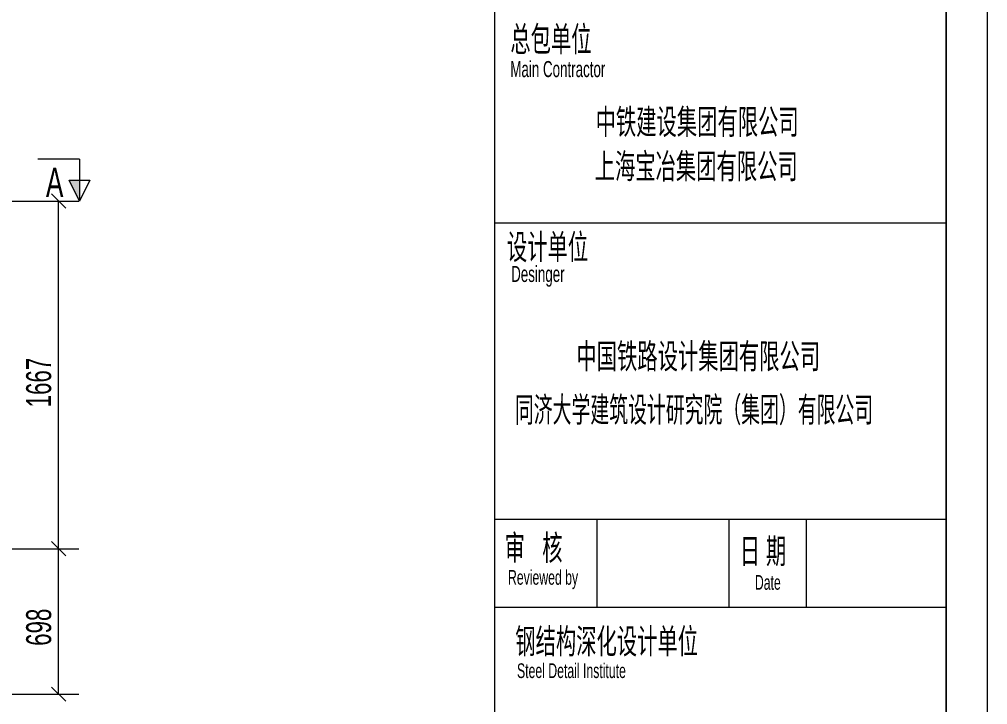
# Model space of a CAD drawing. Header units: millimetres. Extents: x 96 to 23960, y 200 to 17000.
# Drawn here: x 19317 to 23960, y 8285 to 11571 of the extents above; entities that cross this region are included whole.
import ezdxf

# ---------------------------------------------------------------- set-up
doc = ezdxf.new("R2010")
doc.units = ezdxf.units.MM
doc.linetypes.add('XKITLINE00', pattern=[0])
for name, color, linetype, lineweight in [('DrawingSheet', 5, 'Continuous', 0), ('OtherObjectType', 1, 'Continuous', 0), ('Section', 6, 'Continuous', 0), ('Z-DIMENSIONS', 1, 'Continuous', 0)]:
    doc.layers.add(name, color=color, linetype=linetype, lineweight=lineweight)
doc.styles.add('$TD_AUDIT_GENERATED_(14A)', font='ARIAL.TTF')
doc.styles.add('romsim', font='ARIAL.TTF')

# ---------------------------------------------------------------- blocks, each defined once
blk = doc.blocks.new('*A5')
at = {"layer": 'DrawingSheet', "color": 5, "linetype": 'XKITLINE00', "lineweight": 0}
blk.add_line((23960, 200), (23960, 17000), dxfattribs=at)
blk = doc.blocks.new('*A7')
at = {"layer": 'OtherObjectType', "color": 7, "linetype": 'XKITLINE00', "lineweight": 0}
for p, q in [((23960, 200), (23960, 17000)), ((21596, 16811.9), (21596, 384)), ((23758.8, 16811.9), (23758.8, 384)), ((23761.2, 16814), (23761.2, 386)), ((21596, 10594.7), (23758.8, 10594.7)), ((21596, 9174.9), (23758.8, 9174.9)), ((22088, 8752), (22088, 9176)), ((22720, 8752), (22720, 9176)), ((23092, 8752), (23092, 9176)), ((21596, 8752.6), (23758.8, 8752.6))]:
    blk.add_line(p, q, dxfattribs=at)
at = {"layer": 'OtherObjectType', "color": 7, "style": '$TD_AUDIT_GENERATED_(14A)'}
for s, height, width, p in [('\\M+5D7DC\\M+5B0FC\\M+5B5A5\\M+5CEBB', 120, 0.595, (21671, 11416.7)), ('Main Contractor', 77.09, 0.595, (21671, 11294.1)), ('\\M+5D6D0\\M+5CCFA\\M+5BDA8\\M+5C9E8\\M+5BCAF\\M+5CDC5\\M+5D3D0\\M+5CFDE\\M+5B9AB\\M+5CBBE', 120, 0.595, (22080, 11020)), ('\\M+5C9CF\\M+5BAA3\\M+5B1A6\\M+5D2B1\\M+5BCAF\\M+5CDC5\\M+5D3D0\\M+5CFDE\\M+5B9AB\\M+5CBBE', 120, 0.595, (22075.6, 10806.8)), ('\\M+5C9E8\\M+5BCC6\\M+5B5A5\\M+5CEBB', 120, 0.595, (21654.8, 10420.1)), ('Desinger', 77.09, 0.595, (21675.1, 10311.8)), ('\\M+5D6D0\\M+5B9FA\\M+5CCFA\\M+5C2B7\\M+5C9E8\\M+5BCC6\\M+5BCAF\\M+5CDC5\\M+5D3D0\\M+5CFDE\\M+5B9AB\\M+5CBBE', 120, 0.595, (21988, 9896)), ('\\M+5CDAC\\M+5BCC3\\M+5B4F3\\M+5D1A7\\M+5BDA8\\M+5D6FE\\M+5C9E8\\M+5BCC6\\M+5D1D0\\M+5BEBF\\M+5D4BA\\M+5A3A8\\M+5BCAF\\M+5CDC5\\M+5A3A9\\M+5D3D0\\M+5CFDE\\M+5B9AB\\M+5CBBE', 120, 0.5525, (21693.1, 9640)), ('\\M+5C9F3   \\M+5BACB', 120, 0.595, (21643.7, 8977.9)), ('\\M+5C8D5 \\M+5C6DA', 120, 0.595, (22771.7, 8961.9)), ('Reviewed by', 70.63, 0.595, (21660, 8860)), ('Date', 70.63, 0.595, (22844, 8836)), ('\\M+5B8D6\\M+5BDE1\\M+5B9B9\\M+5C9EE\\M+5BBAF\\M+5C9E8\\M+5BCC6\\M+5B5A5\\M+5CEBB', 120, 0.595, (21694.9, 8529.2)), ('Steel Detail Institute', 70.63, 0.595, (21703.2, 8412.6))]:
    blk.add_text(s, height=height, dxfattribs=dict(at, width=width)).set_placement(p)
blk = doc.blocks.new('*A21')
at = {"layer": 'Z-DIMENSIONS', "color": 3, "linetype": 'XKITLINE00', "lineweight": 0}
for p, q in [((19471.2, 9066.7), (19539.1, 8998.9)), ((18745.2, 9032.8), (19601.2, 9032.8)), ((19505.2, 8335.2), (19505.2, 9032.8)), ((19471.2, 8369.2), (19539.1, 8301.3)), ((18353.5, 8335.2), (19601.2, 8335.2))]:
    blk.add_line(p, q, dxfattribs=at)
at = {"layer": 'Z-DIMENSIONS', "color": 7}
for p in [(19505.2, 9032.8), (19505.2, 8335.2)]:
    blk.add_point(p, dxfattribs=at)
at = {"layer": 'Z-DIMENSIONS', "color": 7, "style": 'romsim', "width": 0.6375}
blk.add_text('698', height=120, rotation=90.0002, dxfattribs=at).set_placement((19469.2, 8567.1))
blk = doc.blocks.new('*A22')
at = {"layer": 'Z-DIMENSIONS', "color": 3, "linetype": 'XKITLINE00', "lineweight": 0}
for p, q in [((19471.2, 10733.9), (19539.1, 10666.1)), ((10118.8, 10700), (19601.2, 10700)), ((19505.2, 9032.8), (19505.2, 10700)), ((19471.2, 9066.7), (19539.1, 8998.9)), ((18745.2, 9032.8), (19601.2, 9032.8))]:
    blk.add_line(p, q, dxfattribs=at)
at = {"layer": 'Z-DIMENSIONS', "color": 7}
for p in [(19505.2, 10700), (19505.2, 9032.8)]:
    blk.add_point(p, dxfattribs=at)
at = {"layer": 'Z-DIMENSIONS', "color": 7, "style": 'romsim', "width": 0.6375}
blk.add_text('1667', height=120, rotation=90.0002, dxfattribs=at).set_placement((19469.2, 9710.6))
blk = doc.blocks.new('*A29')
at = {"layer": 'Section'}
blk.add_hatch(color=6, dxfattribs=at).paths.add_polyline_path([(19605.2, 10800), (19605.2, 10700), (19555.2, 10800)], flags=17)
at = {"layer": 'Section', "color": 6, "linetype": 'XKITLINE00', "lineweight": 0}
for p, q in [((19605.2, 10900), (19405.2, 10900)), ((19605.2, 10900), (19605.2, 10700)), ((19555.2, 10800), (19655.2, 10800)), ((19605.2, 10700), (19555.2, 10800)), ((19655.2, 10800), (19605.2, 10700))]:
    blk.add_line(p, q, dxfattribs=at)
at = {"layer": 'Section', "color": 6, "style": 'romsim', "width": 0.6375}
blk.add_text('A', height=140, dxfattribs=at).set_placement((19444.3, 10720))

msp = doc.modelspace()

# ---------------------------------------------------------------- block references
at = {"lineweight": 0}
for name in ['*A5', '*A7', '*A29', '*A22', '*A21']:
    msp.add_blockref(name, (0, 0), dxfattribs=at)

doc.saveas('drawing.dxf')
